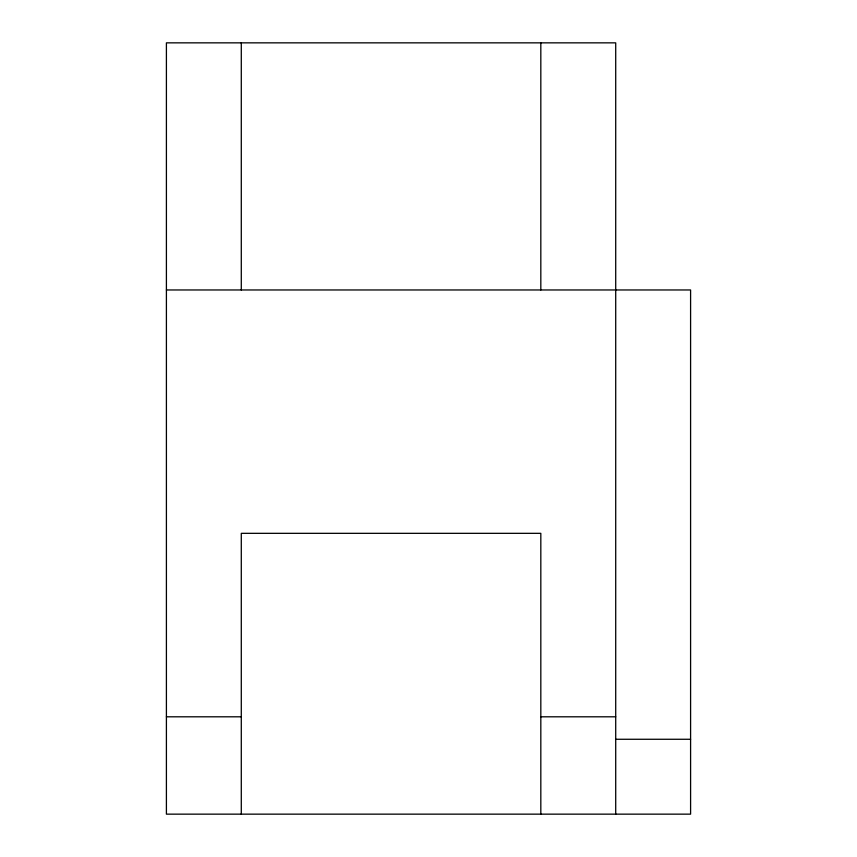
<?xml version="1.0" encoding="UTF-8"?>
<svg xmlns="http://www.w3.org/2000/svg" width="857" height="857" viewBox="0 0 857 857"><rect width="100%" height="100%" fill="white"/><g stroke="black" fill="none" stroke-linecap="round" stroke-linejoin="round"><path stroke-width="1.29" d="M166.408 289.966L690.592 289.966L690.592 814.15L166.408 814.15L166.408 42.85L615.712 42.85L615.712 814.15M166.408 716.806L241.288 716.806M540.821 716.806L615.712 716.806M615.712 739.27L690.592 739.27M540.821 42.85L540.821 289.966M540.821 814.15L540.821 533.333L241.288 533.333L241.288 814.15M241.288 42.85L241.288 289.966"/></g></svg>
